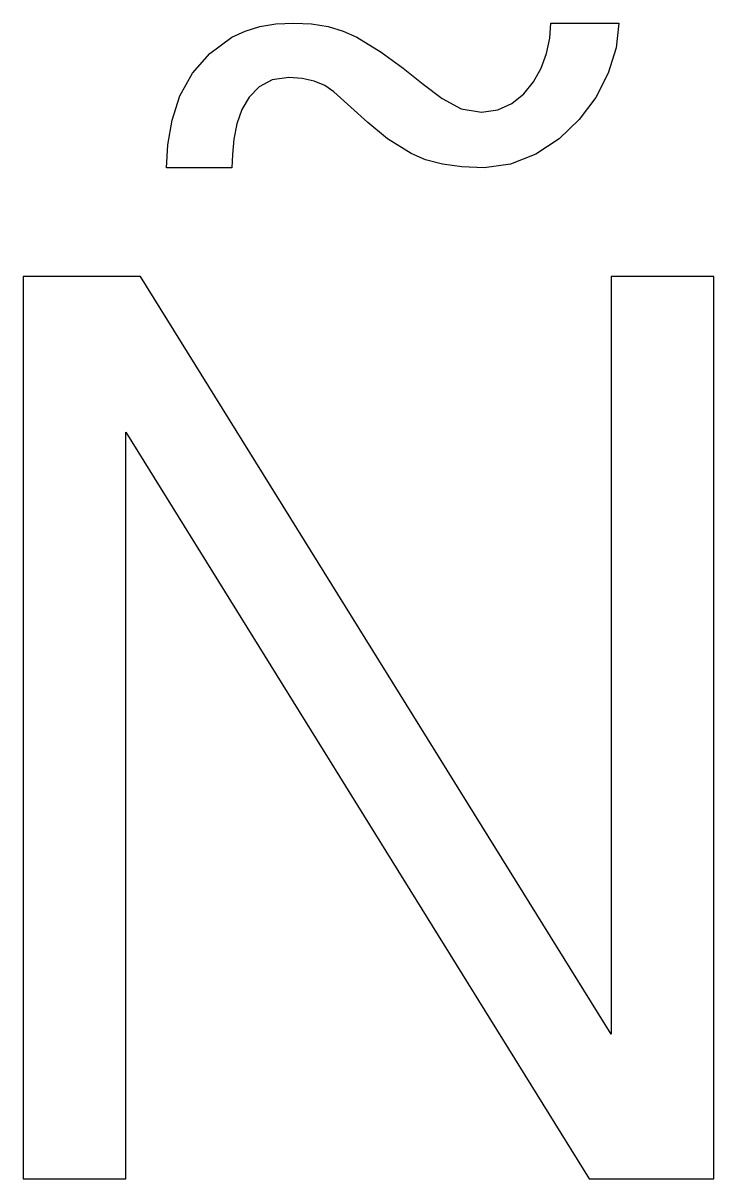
# Model space of a CAD drawing. Extents: x 1 to 8.8, y 0 to 13.
import ezdxf

# ---------------------------------------------------------------- set-up
doc = ezdxf.new("R2010")
doc.units = 0
doc.layers.get('0').update_dxf_attribs({"linetype": 'CONTINUOUS'})

msp = doc.modelspace()

# ---------------------------------------------------------------- linework, layer by layer
at = {"color": 0}
for p, q in [((3.84196, 12.9762), (4.04167, 12.9861)), ((4.04167, 12.9861), (4.24219, 12.9762)), ((6.91835, 12.8177), (6.93056, 12.9861)), ((6.93056, 12.9861), (7.69444, 12.9861)), ((7.69444, 12.9861), (7.66493, 12.7067)), ((3.34722, 12.8264), (3.49474, 12.8963)), ((3.49474, 12.8963), (3.65967, 12.9462)), ((3.65967, 12.9462), (3.84196, 12.9762)), ((4.24219, 12.9762), (4.42708, 12.9462)), ((4.42708, 12.9462), (4.59636, 12.8963)), ((4.59636, 12.8963), (4.75, 12.8264)), ((3.09722, 12.6459), (3.34722, 12.8264)), ((4.75, 12.8264), (5.02604, 12.6597)), ((6.88194, 12.6458), (6.91835, 12.8177)), ((2.90278, 12.4236), (3.09722, 12.6459)), ((5.02604, 12.6597), (5.27083, 12.4792)), ((6.82118, 12.4792), (6.88194, 12.6458)), ((7.66493, 12.7067), (7.57639, 12.4236)), ((5.27083, 12.4792), (5.49479, 12.3003)), ((6.73611, 12.3264), (6.82118, 12.4792)), ((2.76215, 12.1703), (2.90278, 12.4236)), ((3.79861, 12.349), (3.65278, 12.2708)), ((3.98611, 12.375), (3.79861, 12.349)), ((4.13753, 12.3651), (3.98611, 12.375)), ((4.27251, 12.3351), (4.13753, 12.3651)), ((7.57639, 12.4236), (7.43571, 12.151)), ((3.65278, 12.2708), (3.54161, 12.1545)), ((4.391, 12.2852), (4.27251, 12.3351)), ((4.49306, 12.2153), (4.391, 12.2852)), ((4.875, 11.8681), (4.49306, 12.2153)), ((5.49479, 12.3003), (5.70833, 12.1389)), ((6.62668, 12.1928), (6.73611, 12.3264)), ((2.67361, 11.8958), (2.76215, 12.1703)), ((3.54161, 12.1545), (3.45833, 12.0139)), ((5.70833, 12.1389), (5.92361, 12.0244)), ((6.33501, 12.0104), (6.49306, 12.0833)), ((6.49306, 12.0833), (6.62668, 12.1928)), ((7.43571, 12.151), (7.25, 11.9028)), ((3.45833, 12.0139), (3.40104, 11.8542)), ((5.92361, 12.0244), (6.15278, 11.9861)), ((6.15278, 11.9861), (6.33501, 12.0104)), ((2.62674, 11.6198), (2.67361, 11.8958)), ((3.40104, 11.8542), (3.36806, 11.6806)), ((5.09369, 11.6876), (4.875, 11.8681)), ((7.25, 11.9028), (7.02425, 11.6874)), ((5.36111, 11.5208), (5.09369, 11.6876)), ((2.61111, 11.3611), (2.62674, 11.6198)), ((3.36806, 11.6806), (3.35243, 11.5104)), ((7.02425, 11.6874), (6.76389, 11.5139)), ((3.35243, 11.5104), (3.34722, 11.3611)), ((5.52169, 11.451), (5.36111, 11.5208)), ((5.71181, 11.401), (5.52169, 11.451)), ((6.76389, 11.5139), (6.47917, 11.3994)), ((3.34722, 11.3611), (2.61111, 11.3611)), ((5.93142, 11.3711), (5.71181, 11.401)), ((6.18056, 11.3611), (5.93142, 11.3711)), ((6.47917, 11.3994), (6.18056, 11.3611)), ((2.31944, 10.1389), (1, 10.1389)), ((1, 10.1389), (1, 0)), ((7.61111, 1.625), (2.31944, 10.1389)), ((8.76389, 10.1389), (7.61111, 10.1389)), ((7.61111, 10.1389), (7.61111, 1.625)), ((8.76389, 0), (8.76389, 10.1389)), ((2.15278, 0), (2.15278, 8.38889)), ((2.15278, 8.38889), (7.36111, 0)), ((1, 0), (2.15278, 0)), ((7.36111, 0), (8.76389, 0))]:
    msp.add_line(p, q, dxfattribs=at)

doc.saveas('drawing.dxf')
